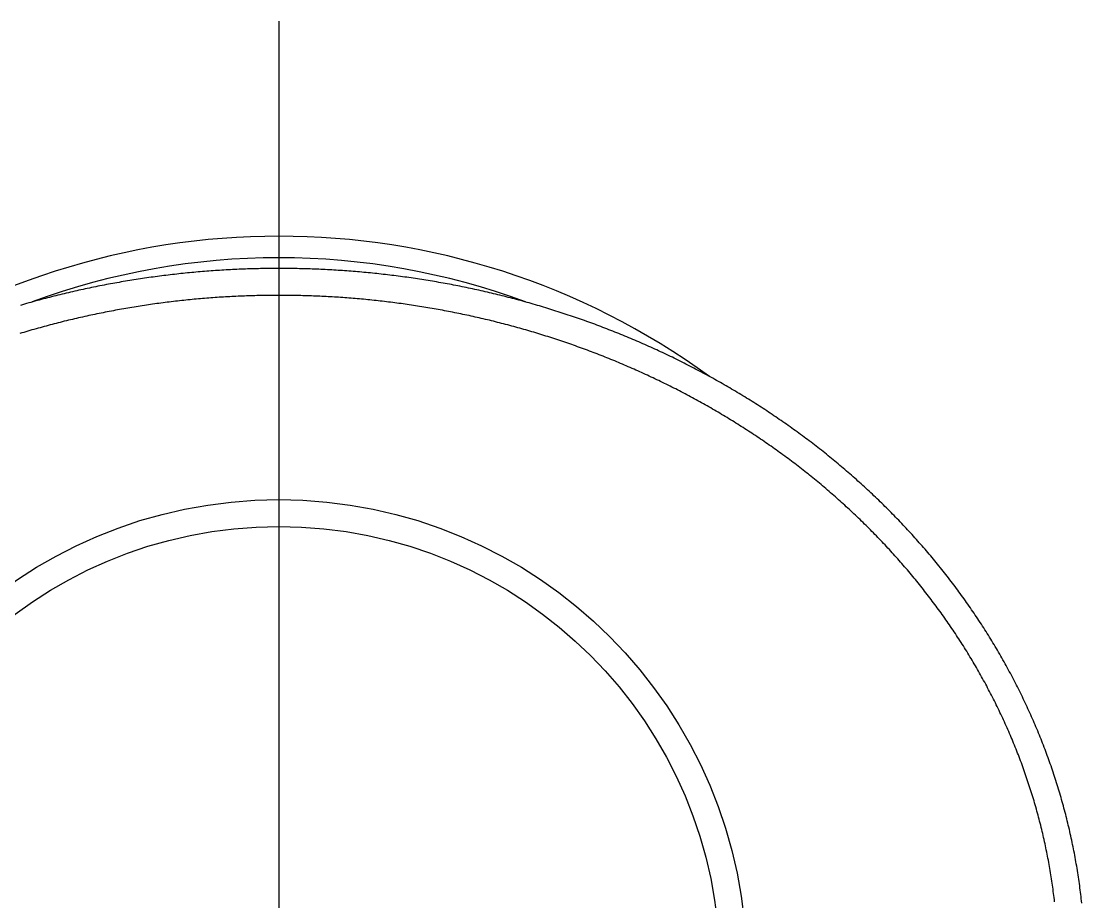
# Model space of a CAD drawing. Extents: x -15.1 to 52.3, y -18.2 to 44.1.
# Drawn here: x 40.44 to 50.3, y 35.91 to 44.1 of the extents above; entities that cross this region are included whole.
import ezdxf

# ---------------------------------------------------------------- set-up
doc = ezdxf.new("R2010")
doc.units = 0
doc.linetypes.add('CENTER', pattern=[50.8, 31.75, -6.35, 6.35, -6.35])
doc.layers.get('0').update_dxf_attribs({"linetype": 'CONTINUOUS'})
doc.layers.add('CENTER', color=1, linetype='CENTER')

msp = doc.modelspace()

# ---------------------------------------------------------------- linework, layer by layer
at = {"color": 7}
for points in [[(50.3021, 35.8964, 0), (50.2999, 35.9167, 0), (50.2976, 35.937, 0), (50.2953, 35.9573, 0), (50.2928, 35.9776, 0), (50.2903, 35.9979, 0), (50.2878, 36.0182, 0), (50.2851, 36.0384, 0), (50.2824, 36.0587, 0), (50.2797, 36.079, 0), (50.2768, 36.0992, 0), (50.2739, 36.1195, 0), (50.2709, 36.1397, 0), (50.2678, 36.1599, 0), (50.2646, 36.1801, 0), (50.2614, 36.2003, 0), (50.2581, 36.2205, 0), (50.2547, 36.2407, 0), (50.2513, 36.2609, 0), (50.2478, 36.281, 0), (50.2442, 36.3012, 0), (50.2405, 36.3213, 0), (50.2368, 36.3414, 0), (50.233, 36.3616, 0), (50.2291, 36.3817, 0), (50.2251, 36.4017, 0), (50.2211, 36.4218, 0), (50.217, 36.4419, 0), (50.2128, 36.4619, 0), (50.2086, 36.482, 0), (50.2043, 36.502, 0), (50.1999, 36.522, 0), (50.1955, 36.542, 0), (50.1909, 36.562, 0), (50.1863, 36.5819, 0), (50.1817, 36.6019, 0), (50.1769, 36.6218, 0), (50.1721, 36.6417, 0), (50.1672, 36.6616, 0), (50.1623, 36.6815, 0), (50.1573, 36.7014, 0), (50.1522, 36.7212, 0), (50.147, 36.741, 0), (50.1418, 36.7608, 0), (50.1365, 36.7806, 0), (50.1311, 36.8004, 0), (50.1257, 36.8202, 0), (50.1201, 36.8399, 0), (50.1146, 36.8596, 0), (50.1089, 36.8793, 0), (50.1032, 36.899, 0), (50.0974, 36.9187, 0), (50.0915, 36.9383, 0), (50.0856, 36.958, 0), (50.0796, 36.9776, 0), (50.0735, 36.9971, 0), (50.0674, 37.0167, 0), (50.0612, 37.0362, 0), (50.0549, 37.0558, 0), (50.0486, 37.0752, 0), (50.0421, 37.0947, 0), (50.0357, 37.1142, 0), (50.0291, 37.1336, 0), (50.0225, 37.153, 0), (50.0158, 37.1724, 0), (50.0091, 37.1917, 0), (50.0022, 37.2111, 0), (49.9953, 37.2304, 0), (49.9884, 37.2497, 0), (49.9814, 37.2689, 0), (49.9743, 37.2882, 0), (49.9671, 37.3074, 0), (49.9599, 37.3266, 0), (49.9526, 37.3457, 0), (49.9452, 37.3649, 0), (49.9378, 37.384, 0), (49.9303, 37.4031, 0), (49.9228, 37.4221, 0), (49.9151, 37.4411, 0), (49.9074, 37.4601, 0), (49.8997, 37.4791, 0), (49.8919, 37.4981, 0), (49.884, 37.517, 0), (49.876, 37.5359, 0), (49.868, 37.5547, 0), (49.8599, 37.5735, 0), (49.8518, 37.5923, 0), (49.8436, 37.6111, 0), (49.8353, 37.6299, 0), (49.827, 37.6486, 0), (49.8186, 37.6673, 0), (49.8101, 37.6859, 0), (49.8016, 37.7045, 0), (49.793, 37.7231, 0), (49.7844, 37.7417, 0), (49.7757, 37.7602, 0), (49.7669, 37.7787, 0), (49.7581, 37.7972, 0), (49.7492, 37.8157, 0), (49.7402, 37.8341, 0), (49.7312, 37.8524, 0), (49.7221, 37.8708, 0), (49.713, 37.8891, 0), (49.7038, 37.9074, 0), (49.6946, 37.9256, 0), (49.6852, 37.9438, 0), (49.6759, 37.962, 0), (49.6664, 37.9802, 0), (49.6569, 37.9983, 0), (49.6474, 38.0164, 0), (49.6378, 38.0344, 0), (49.6281, 38.0524, 0), (49.6183, 38.0704, 0), (49.6086, 38.0883, 0), (49.5987, 38.1063, 0), (49.5888, 38.1241, 0), (49.5788, 38.142, 0), (49.5688, 38.1598, 0), (49.5587, 38.1775, 0), (49.5486, 38.1953, 0), (49.5384, 38.213, 0), (49.5282, 38.2306, 0), (49.5179, 38.2483, 0), (49.5075, 38.2658, 0), (49.4971, 38.2834, 0), (49.4866, 38.3009, 0), (49.4761, 38.3184, 0), (49.4655, 38.3358, 0), (49.4549, 38.3532, 0), (49.4442, 38.3706, 0), (49.4334, 38.3879, 0), (49.4226, 38.4052, 0), (49.4117, 38.4224, 0), (49.4008, 38.4396, 0), (49.3899, 38.4568, 0), (49.3789, 38.4739, 0), (49.3678, 38.491, 0), (49.3567, 38.5081, 0), (49.3455, 38.5251, 0), (49.3342, 38.5421, 0), (49.323, 38.559, 0), (49.3116, 38.5759, 0), (49.3002, 38.5927, 0), (49.2888, 38.6095, 0), (49.2773, 38.6263, 0), (49.2658, 38.6431, 0), (49.2542, 38.6598, 0), (49.2425, 38.6764, 0), (49.2309, 38.693, 0), (49.2191, 38.7096, 0), (49.2073, 38.7261, 0), (49.1955, 38.7426, 0), (49.1836, 38.7591, 0), (49.1716, 38.7755, 0), (49.1596, 38.7919, 0), (49.1476, 38.8082, 0), (49.1355, 38.8245, 0), (49.1234, 38.8408, 0), (49.1112, 38.857, 0), (49.0989, 38.8732, 0), (49.0866, 38.8893, 0), (49.0743, 38.9054, 0), (49.0619, 38.9215, 0), (49.0495, 38.9375, 0), (49.037, 38.9535, 0), (49.0244, 38.9694, 0), (49.0119, 38.9853, 0), (48.9992, 39.0011, 0), (48.9865, 39.017, 0), (48.9738, 39.0327, 0), (48.961, 39.0485, 0), (48.9482, 39.0642, 0), (48.9354, 39.0798, 0), (48.9224, 39.0954, 0), (48.9095, 39.111, 0), (48.8965, 39.1265, 0), (48.8834, 39.142, 0), (48.8703, 39.1574, 0), (48.8572, 39.1729, 0), (48.844, 39.1882, 0), (48.8307, 39.2035, 0), (48.8175, 39.2188, 0), (48.8041, 39.2341, 0), (48.7907, 39.2493, 0), (48.7773, 39.2644, 0), (48.7639, 39.2795, 0), (48.7504, 39.2946, 0), (48.7368, 39.3097, 0), (48.7232, 39.3246, 0), (48.7096, 39.3396, 0), (48.6959, 39.3545, 0), (48.6821, 39.3694, 0), (48.6684, 39.3842, 0), (48.6545, 39.399, 0), (48.6407, 39.4137, 0), (48.6268, 39.4284, 0), (48.6128, 39.4431, 0), (48.5988, 39.4577, 0), (48.5848, 39.4723, 0), (48.5707, 39.4868, 0), (48.5566, 39.5013, 0), (48.5424, 39.5158, 0), (48.5282, 39.5302, 0), (48.514, 39.5445, 0), (48.4997, 39.5589, 0), (48.4853, 39.5731, 0), (48.471, 39.5874, 0), (48.4565, 39.6016, 0), (48.4421, 39.6157, 0), (48.4276, 39.6298, 0), (48.413, 39.6439, 0), (48.3985, 39.6579, 0), (48.3838, 39.6719, 0), (48.3692, 39.6859, 0), (48.3545, 39.6998, 0), (48.3397, 39.7136, 0), (48.325, 39.7274, 0), (48.3101, 39.7412, 0), (48.2953, 39.7549, 0), (48.2804, 39.7686, 0), (48.2654, 39.7822, 0), (48.2504, 39.7958, 0), (48.2354, 39.8094, 0), (48.2204, 39.8229, 0), (48.2053, 39.8364, 0), (48.1901, 39.8498, 0), (48.175, 39.8632, 0), (48.1597, 39.8765, 0), (48.1445, 39.8898, 0), (48.1292, 39.903, 0), (48.1139, 39.9162, 0), (48.0985, 39.9294, 0), (48.0831, 39.9425, 0), (48.0677, 39.9556, 0), (48.0522, 39.9686, 0), (48.0367, 39.9816, 0), (48.0211, 39.9946, 0), (48.0055, 40.0075, 0), (47.9899, 40.0203, 0), (47.9743, 40.0331, 0), (47.9586, 40.0459, 0), (47.9428, 40.0586, 0), (47.9271, 40.0713, 0), (47.9113, 40.0839, 0), (47.8954, 40.0965, 0), (47.8796, 40.1091, 0), (47.8637, 40.1216, 0), (47.8477, 40.134, 0), (47.8317, 40.1464, 0), (47.8157, 40.1588, 0), (47.7997, 40.1711, 0), (47.7836, 40.1834, 0), (47.7675, 40.1956, 0), (47.7514, 40.2078, 0), (47.7352, 40.22, 0), (47.719, 40.2321, 0), (47.7027, 40.2441, 0), (47.6864, 40.2561, 0), (47.6701, 40.2681, 0), (47.6538, 40.28, 0), (47.6374, 40.2919, 0), (47.621, 40.3037, 0), (47.6045, 40.3155, 0), (47.5881, 40.3272, 0), (47.5716, 40.3389, 0), (47.555, 40.3506, 0), (47.5385, 40.3622, 0), (47.5219, 40.3737, 0), (47.5052, 40.3852, 0), (47.4886, 40.3967, 0), (47.4719, 40.4081, 0), (47.4551, 40.4195, 0), (47.4384, 40.4308, 0), (47.4216, 40.4421, 0), (47.4048, 40.4533, 0), (47.3879, 40.4645, 0), (47.3711, 40.4757, 0), (47.3542, 40.4868, 0), (47.3372, 40.4978, 0), (47.3203, 40.5088, 0), (47.3033, 40.5198, 0), (47.2863, 40.5307, 0), (47.2692, 40.5416, 0), (47.2521, 40.5524, 0), (47.235, 40.5631, 0), (47.2179, 40.5739, 0), (47.2008, 40.5846, 0), (47.1836, 40.5952, 0), (47.1664, 40.6058, 0), (47.1491, 40.6163, 0), (47.1319, 40.6268, 0), (47.1146, 40.6373, 0), (47.0972, 40.6477, 0), (47.0799, 40.658, 0), (47.0625, 40.6683, 0), (47.0451, 40.6786, 0), (47.0277, 40.6888, 0), (47.0102, 40.699, 0), (46.9928, 40.7091, 0), (46.9753, 40.7192, 0), (46.9577, 40.7292, 0), (46.9402, 40.7392, 0), (46.9226, 40.7491, 0), (46.905, 40.759, 0), (46.8874, 40.7689, 0), (46.8697, 40.7787, 0), (46.852, 40.7884, 0), (46.8343, 40.7981, 0), (46.8166, 40.8078, 0), (46.7989, 40.8174, 0), (46.7811, 40.827, 0), (46.7633, 40.8365, 0), (46.7455, 40.846, 0), (46.7276, 40.8554, 0), (46.7098, 40.8648, 0), (46.6919, 40.8741, 0), (46.674, 40.8834, 0), (46.656, 40.8926, 0), (46.6381, 40.9018, 0), (46.6201, 40.9109, 0), (46.6021, 40.92, 0), (46.5841, 40.9291, 0), (46.566, 40.9381, 0), (46.548, 40.947, 0), (46.5299, 40.9559, 0), (46.5118, 40.9648, 0), (46.4937, 40.9736, 0), (46.4755, 40.9824, 0), (46.4573, 40.9911, 0), (46.4392, 40.9998, 0), (46.421, 41.0084, 0), (46.4027, 41.017, 0), (46.3845, 41.0255, 0), (46.3662, 41.034, 0), (46.3479, 41.0424, 0), (46.3296, 41.0508, 0), (46.3113, 41.0591, 0), (46.2929, 41.0674, 0), (46.2746, 41.0757, 0), (46.2562, 41.0839, 0), (46.2378, 41.092, 0), (46.2194, 41.1001, 0), (46.201, 41.1082, 0), (46.1825, 41.1162, 0), (46.164, 41.1242, 0), (46.1455, 41.1321, 0), (46.127, 41.1399, 0), (46.1085, 41.1478, 0), (46.0899, 41.1555, 0), (46.0714, 41.1633, 0), (46.0528, 41.1709, 0), (46.0342, 41.1786, 0), (46.0156, 41.1862, 0), (45.9969, 41.1937, 0), (45.9783, 41.2012, 0), (45.9596, 41.2086, 0), (45.9409, 41.216, 0), (45.9222, 41.2234, 0), (45.9035, 41.2307, 0), (45.8848, 41.238, 0), (45.866, 41.2452, 0), (45.8472, 41.2523, 0), (45.8284, 41.2595, 0), (45.8096, 41.2665, 0), (45.7908, 41.2736, 0), (45.772, 41.2805, 0), (45.7531, 41.2875, 0), (45.7343, 41.2944, 0), (45.7154, 41.3012, 0), (45.6965, 41.308, 0), (45.6775, 41.3147, 0), (45.6586, 41.3214, 0), (45.6397, 41.3281, 0), (45.6207, 41.3347, 0), (45.6017, 41.3412, 0), (45.5827, 41.3478, 0), (45.5637, 41.3542, 0), (45.5447, 41.3606, 0), (45.5256, 41.367, 0), (45.5066, 41.3733, 0), (45.4875, 41.3796, 0), (45.4684, 41.3859, 0), (45.4493, 41.392, 0), (45.4302, 41.3982, 0), (45.4111, 41.4043, 0), (45.392, 41.4103, 0), (45.3728, 41.4163, 0), (45.3536, 41.4223, 0), (45.3345, 41.4282, 0), (45.3153, 41.434, 0), (45.296, 41.4398, 0), (45.2768, 41.4456, 0), (45.2576, 41.4513, 0), (45.2383, 41.457, 0), (45.2191, 41.4626, 0), (45.1998, 41.4682, 0), (45.1805, 41.4737, 0), (45.1612, 41.4792, 0), (45.1419, 41.4847, 0), (45.1226, 41.49, 0), (45.1032, 41.4954, 0), (45.0839, 41.5007, 0), (45.0645, 41.5059, 0), (45.0451, 41.5112, 0), (45.0257, 41.5163, 0), (45.0063, 41.5214, 0), (44.9869, 41.5265, 0), (44.9675, 41.5315, 0), (44.9481, 41.5365, 0), (44.9286, 41.5414, 0), (44.9091, 41.5463, 0), (44.8897, 41.5511, 0), (44.8702, 41.5559, 0), (44.8507, 41.5607, 0), (44.8312, 41.5654, 0), (44.8117, 41.57, 0), (44.7922, 41.5746, 0), (44.7726, 41.5792, 0), (44.7531, 41.5837, 0), (44.7335, 41.5881, 0), (44.7139, 41.5925, 0), (44.6944, 41.5969, 0), (44.6748, 41.6012, 0), (44.6552, 41.6055, 0), (44.6356, 41.6097, 0), (44.616, 41.6139, 0), (44.5963, 41.6181, 0), (44.5767, 41.6222, 0), (44.557, 41.6262, 0), (44.5374, 41.6302, 0), (44.5177, 41.6342, 0), (44.498, 41.6381, 0), (44.4784, 41.6419, 0), (44.4587, 41.6457, 0), (44.439, 41.6495, 0), (44.4193, 41.6532, 0), (44.3995, 41.6569, 0), (44.3798, 41.6605, 0), (44.3601, 41.6641, 0), (44.3403, 41.6676, 0), (44.3206, 41.6711, 0), (44.3008, 41.6746, 0), (44.281, 41.6779, 0), (44.2613, 41.6813, 0), (44.2415, 41.6846, 0), (44.2217, 41.6878, 0), (44.2019, 41.6911, 0), (44.1821, 41.6942, 0), (44.1623, 41.6973, 0), (44.1425, 41.7004, 0), (44.1226, 41.7034, 0), (44.1028, 41.7064, 0), (44.0829, 41.7093, 0), (44.0631, 41.7122, 0), (44.0432, 41.715, 0), (44.0234, 41.7178, 0), (44.0035, 41.7206, 0), (43.9836, 41.7233, 0), (43.9637, 41.7259, 0), (43.9439, 41.7285, 0), (43.924, 41.7311, 0), (43.9041, 41.7336, 0), (43.8842, 41.7361, 0), (43.8642, 41.7385, 0), (43.8443, 41.7408, 0), (43.8244, 41.7432, 0), (43.8045, 41.7454, 0), (43.7845, 41.7477, 0), (43.7646, 41.7499, 0), (43.7447, 41.752, 0), (43.7247, 41.7541, 0), (43.7048, 41.7561, 0), (43.6848, 41.7581, 0), (43.6648, 41.7601, 0), (43.6449, 41.762, 0), (43.6249, 41.7639, 0), (43.6049, 41.7657, 0), (43.5849, 41.7674, 0), (43.565, 41.7692, 0), (43.545, 41.7708, 0), (43.525, 41.7725, 0), (43.505, 41.774, 0), (43.485, 41.7756, 0), (43.465, 41.7771, 0), (43.445, 41.7785, 0), (43.425, 41.7799, 0), (43.405, 41.7812, 0), (43.3849, 41.7825, 0), (43.3649, 41.7838, 0), (43.3449, 41.785, 0), (43.3249, 41.7862, 0), (43.3048, 41.7873, 0), (43.2848, 41.7884, 0), (43.2648, 41.7894, 0), (43.2447, 41.7904, 0), (43.2247, 41.7913, 0), (43.2047, 41.7922, 0), (43.1846, 41.793, 0), (43.1646, 41.7938, 0), (43.1445, 41.7945, 0), (43.1245, 41.7952, 0), (43.1044, 41.7959, 0), (43.0844, 41.7965, 0), (43.0643, 41.7971, 0), (43.0443, 41.7976, 0), (43.0242, 41.798, 0), (43.0042, 41.7984, 0), (42.9841, 41.7988, 0), (42.9641, 41.7991, 0), (42.944, 41.7994, 0), (42.924, 41.7997, 0), (42.9039, 41.7998, 0), (42.8838, 41.8, 0), (42.8638, 41.8001, 0), (42.8437, 41.8001, 0), (42.8237, 41.8001, 0), (42.8036, 41.8001, 0), (42.7835, 41.8, 0), (42.7635, 41.7998, 0), (42.7434, 41.7997, 0), (42.7234, 41.7994, 0), (42.7033, 41.7991, 0), (42.6832, 41.7988, 0), (42.6632, 41.7984, 0), (42.6431, 41.798, 0), (42.6231, 41.7976, 0), (42.603, 41.7971, 0), (42.583, 41.7965, 0), (42.5629, 41.7959, 0), (42.5429, 41.7952, 0), (42.5228, 41.7945, 0), (42.5028, 41.7938, 0), (42.4827, 41.793, 0), (42.4627, 41.7922, 0), (42.4427, 41.7913, 0), (42.4226, 41.7904, 0), (42.4026, 41.7894, 0), (42.3826, 41.7884, 0), (42.3625, 41.7873, 0), (42.3425, 41.7862, 0), (42.3225, 41.785, 0), (42.3025, 41.7838, 0), (42.2824, 41.7825, 0), (42.2624, 41.7812, 0), (42.2424, 41.7799, 0), (42.2224, 41.7785, 0), (42.2024, 41.7771, 0), (42.1824, 41.7756, 0), (42.1624, 41.774, 0), (42.1424, 41.7725, 0), (42.1224, 41.7708, 0), (42.1024, 41.7692, 0), (42.0824, 41.7674, 0), (42.0624, 41.7657, 0), (42.0425, 41.7639, 0), (42.0225, 41.762, 0), (42.0025, 41.7601, 0), (41.9826, 41.7581, 0), (41.9626, 41.7561, 0), (41.9427, 41.7541, 0), (41.9227, 41.752, 0), (41.9028, 41.7499, 0), (41.8828, 41.7477, 0), (41.8629, 41.7454, 0), (41.843, 41.7432, 0), (41.823, 41.7408, 0), (41.8031, 41.7385, 0), (41.7832, 41.7361, 0), (41.7633, 41.7336, 0), (41.7434, 41.7311, 0), (41.7235, 41.7285, 0), (41.7036, 41.7259, 0), (41.6837, 41.7233, 0), (41.6639, 41.7206, 0), (41.644, 41.7178, 0), (41.6241, 41.715, 0), (41.6043, 41.7122, 0), (41.5844, 41.7093, 0), (41.5646, 41.7064, 0), (41.5447, 41.7034, 0), (41.5249, 41.7004, 0), (41.5051, 41.6973, 0), (41.4853, 41.6942, 0), (41.4655, 41.6911, 0), (41.4457, 41.6878, 0), (41.4259, 41.6846, 0), (41.4061, 41.6813, 0), (41.3863, 41.6779, 0), (41.3666, 41.6746, 0), (41.3468, 41.6711, 0), (41.327, 41.6676, 0), (41.3073, 41.6641, 0), (41.2876, 41.6605, 0), (41.2678, 41.6569, 0), (41.2481, 41.6532, 0), (41.2284, 41.6495, 0), (41.2087, 41.6457, 0), (41.189, 41.6419, 0), (41.1693, 41.6381, 0), (41.1496, 41.6342, 0), (41.13, 41.6302, 0), (41.1103, 41.6262, 0), (41.0907, 41.6222, 0), (41.071, 41.6181, 0), (41.0514, 41.6139, 0), (41.0318, 41.6098, 0), (41.0122, 41.6055, 0), (40.9926, 41.6012, 0), (40.973, 41.5969, 0), (40.9534, 41.5926, 0), (40.9339, 41.5881, 0), (40.9143, 41.5837, 0), (40.8948, 41.5792, 0), (40.8752, 41.5746, 0), (40.8557, 41.57, 0), (40.8362, 41.5654, 0), (40.8167, 41.5607, 0), (40.7972, 41.5559, 0), (40.7777, 41.5511, 0), (40.7582, 41.5463, 0), (40.7388, 41.5414, 0), (40.7193, 41.5365, 0), (40.6999, 41.5315, 0), (40.6805, 41.5265, 0), (40.661, 41.5214, 0), (40.6416, 41.5163, 0), (40.6223, 41.5112, 0), (40.6029, 41.5059, 0), (40.5835, 41.5007, 0), (40.5642, 41.4954, 0), (40.5448, 41.49, 0), (40.5255, 41.4847, 0), (40.5062, 41.4792, 0), (40.4869, 41.4737, 0), (40.4676, 41.4682, 0), (40.4483, 41.4626, 0), (40.429, 41.457, 0)], [(50.0492, 35.9088, 0), (50.047, 35.9282, 0), (50.0446, 35.9476, 0), (50.0423, 35.967, 0), (50.0398, 35.9864, 0), (50.0373, 36.0057, 0), (50.0347, 36.0251, 0), (50.032, 36.0445, 0), (50.0293, 36.0638, 0), (50.0265, 36.0832, 0), (50.0236, 36.1025, 0), (50.0207, 36.1219, 0), (50.0177, 36.1412, 0), (50.0146, 36.1605, 0), (50.0114, 36.1798, 0), (50.0082, 36.1991, 0), (50.0049, 36.2184, 0), (50.0016, 36.2377, 0), (49.9981, 36.2569, 0), (49.9946, 36.2762, 0), (49.991, 36.2954, 0), (49.9874, 36.3147, 0), (49.9837, 36.3339, 0), (49.9799, 36.3531, 0), (49.9761, 36.3723, 0), (49.9722, 36.3915, 0), (49.9682, 36.4106, 0), (49.9641, 36.4298, 0), (49.96, 36.4489, 0), (49.9558, 36.4681, 0), (49.9515, 36.4872, 0), (49.9472, 36.5063, 0), (49.9428, 36.5254, 0), (49.9383, 36.5445, 0), (49.9338, 36.5635, 0), (49.9292, 36.5826, 0), (49.9245, 36.6016, 0), (49.9198, 36.6206, 0), (49.915, 36.6396, 0), (49.9101, 36.6586, 0), (49.9052, 36.6776, 0), (49.9002, 36.6966, 0), (49.8951, 36.7155, 0), (49.89, 36.7344, 0), (49.8848, 36.7533, 0), (49.8795, 36.7722, 0), (49.8741, 36.7911, 0), (49.8687, 36.8099, 0), (49.8633, 36.8288, 0), (49.8577, 36.8476, 0), (49.8521, 36.8664, 0), (49.8464, 36.8852, 0), (49.8407, 36.9039, 0), (49.8349, 36.9227, 0), (49.829, 36.9414, 0), (49.8231, 36.9601, 0), (49.8171, 36.9788, 0), (49.811, 36.9974, 0), (49.8048, 37.0161, 0), (49.7986, 37.0347, 0), (49.7924, 37.0533, 0), (49.786, 37.0719, 0), (49.7796, 37.0904, 0), (49.7732, 37.109, 0), (49.7666, 37.1275, 0), (49.76, 37.146, 0), (49.7534, 37.1644, 0), (49.7467, 37.1829, 0), (49.7399, 37.2013, 0), (49.733, 37.2197, 0), (49.7261, 37.2381, 0), (49.7191, 37.2564, 0), (49.712, 37.2747, 0), (49.7049, 37.293, 0), (49.6978, 37.3113, 0), (49.6905, 37.3296, 0), (49.6832, 37.3478, 0), (49.6759, 37.366, 0), (49.6684, 37.3842, 0), (49.6609, 37.4023, 0), (49.6534, 37.4204, 0), (49.6458, 37.4385, 0), (49.6381, 37.4566, 0), (49.6303, 37.4746, 0), (49.6225, 37.4927, 0), (49.6147, 37.5106, 0), (49.6068, 37.5286, 0), (49.5988, 37.5465, 0), (49.5907, 37.5645, 0), (49.5826, 37.5823, 0), (49.5745, 37.6002, 0), (49.5662, 37.618, 0), (49.5579, 37.6358, 0), (49.5496, 37.6536, 0), (49.5412, 37.6713, 0), (49.5327, 37.689, 0), (49.5242, 37.7067, 0), (49.5156, 37.7243, 0), (49.507, 37.742, 0), (49.4983, 37.7596, 0), (49.4895, 37.7771, 0), (49.4807, 37.7946, 0), (49.4718, 37.8121, 0), (49.4629, 37.8296, 0), (49.4539, 37.847, 0), (49.4448, 37.8645, 0), (49.4357, 37.8818, 0), (49.4265, 37.8992, 0), (49.4173, 37.9165, 0), (49.408, 37.9338, 0), (49.3987, 37.951, 0), (49.3893, 37.9682, 0), (49.3799, 37.9854, 0), (49.3704, 38.0026, 0), (49.3608, 38.0197, 0), (49.3512, 38.0368, 0), (49.3415, 38.0538, 0), (49.3318, 38.0708, 0), (49.322, 38.0878, 0), (49.3122, 38.1048, 0), (49.3023, 38.1217, 0), (49.2923, 38.1385, 0), (49.2823, 38.1554, 0), (49.2723, 38.1722, 0), (49.2622, 38.189, 0), (49.252, 38.2057, 0), (49.2418, 38.2224, 0), (49.2315, 38.2391, 0), (49.2212, 38.2557, 0), (49.2108, 38.2723, 0), (49.2004, 38.2889, 0), (49.1899, 38.3054, 0), (49.1794, 38.3219, 0), (49.1688, 38.3383, 0), (49.1582, 38.3547, 0), (49.1475, 38.3711, 0), (49.1368, 38.3875, 0), (49.126, 38.4038, 0), (49.1151, 38.42, 0), (49.1043, 38.4363, 0), (49.0933, 38.4525, 0), (49.0823, 38.4686, 0), (49.0713, 38.4847, 0), (49.0602, 38.5008, 0), (49.0491, 38.5168, 0), (49.0379, 38.5329, 0), (49.0266, 38.5488, 0), (49.0153, 38.5648, 0), (49.004, 38.5806, 0), (48.9926, 38.5965, 0), (48.9812, 38.6123, 0), (48.9697, 38.6281, 0), (48.9582, 38.6438, 0), (48.9466, 38.6596, 0), (48.935, 38.6752, 0), (48.9233, 38.6909, 0), (48.9116, 38.7064, 0), (48.8998, 38.722, 0), (48.888, 38.7375, 0), (48.8761, 38.753, 0), (48.8642, 38.7684, 0), (48.8522, 38.7838, 0), (48.8402, 38.7992, 0), (48.8282, 38.8145, 0), (48.8161, 38.8298, 0), (48.8039, 38.8451, 0), (48.7917, 38.8603, 0), (48.7795, 38.8755, 0), (48.7672, 38.8906, 0), (48.7549, 38.9057, 0), (48.7425, 38.9207, 0), (48.7301, 38.9358, 0), (48.7176, 38.9507, 0), (48.7051, 38.9657, 0), (48.6925, 38.9806, 0), (48.6799, 38.9955, 0), (48.6672, 39.0103, 0), (48.6545, 39.0251, 0), (48.6418, 39.0398, 0), (48.629, 39.0545, 0), (48.6162, 39.0692, 0), (48.6033, 39.0838, 0), (48.5904, 39.0984, 0), (48.5774, 39.113, 0), (48.5644, 39.1275, 0), (48.5514, 39.142, 0), (48.5383, 39.1564, 0), (48.5251, 39.1708, 0), (48.512, 39.1852, 0), (48.4987, 39.1995, 0), (48.4855, 39.2138, 0), (48.4722, 39.228, 0), (48.4588, 39.2422, 0), (48.4454, 39.2564, 0), (48.432, 39.2705, 0), (48.4185, 39.2846, 0), (48.405, 39.2986, 0), (48.3914, 39.3126, 0), (48.3778, 39.3266, 0), (48.3641, 39.3405, 0), (48.3505, 39.3544, 0), (48.3367, 39.3682, 0), (48.323, 39.382, 0), (48.3091, 39.3958, 0), (48.2953, 39.4095, 0), (48.2814, 39.4232, 0), (48.2675, 39.4368, 0), (48.2535, 39.4504, 0), (48.2395, 39.464, 0), (48.2254, 39.4775, 0), (48.2113, 39.491, 0), (48.1972, 39.5044, 0), (48.183, 39.5178, 0), (48.1688, 39.5312, 0), (48.1545, 39.5445, 0), (48.1402, 39.5578, 0), (48.1259, 39.571, 0), (48.1115, 39.5842, 0), (48.0971, 39.5974, 0), (48.0827, 39.6105, 0), (48.0682, 39.6235, 0), (48.0537, 39.6366, 0), (48.0391, 39.6496, 0), (48.0245, 39.6625, 0), (48.0099, 39.6754, 0), (47.9952, 39.6883, 0), (47.9805, 39.7011, 0), (47.9657, 39.7139, 0), (47.9509, 39.7266, 0), (47.9361, 39.7393, 0), (47.9213, 39.752, 0), (47.9064, 39.7646, 0), (47.8914, 39.7772, 0), (47.8765, 39.7897, 0), (47.8615, 39.8022, 0), (47.8464, 39.8146, 0), (47.8313, 39.827, 0), (47.8162, 39.8394, 0), (47.8011, 39.8517, 0), (47.7859, 39.864, 0), (47.7707, 39.8763, 0), (47.7554, 39.8884, 0), (47.7401, 39.9006, 0), (47.7248, 39.9127, 0), (47.7095, 39.9248, 0), (47.6941, 39.9368, 0), (47.6786, 39.9488, 0), (47.6632, 39.9607, 0), (47.6477, 39.9726, 0), (47.6322, 39.9845, 0), (47.6166, 39.9963, 0), (47.601, 40.0081, 0), (47.5854, 40.0198, 0), (47.5697, 40.0315, 0), (47.554, 40.0431, 0), (47.5383, 40.0547, 0), (47.5226, 40.0663, 0), (47.5068, 40.0778, 0), (47.4909, 40.0893, 0), (47.4751, 40.1007, 0), (47.4592, 40.1121, 0), (47.4433, 40.1234, 0), (47.4273, 40.1347, 0), (47.4114, 40.146, 0), (47.3954, 40.1572, 0), (47.3793, 40.1683, 0), (47.3632, 40.1795, 0), (47.3471, 40.1905, 0), (47.331, 40.2016, 0), (47.3148, 40.2126, 0), (47.2986, 40.2235, 0), (47.2824, 40.2344, 0), (47.2662, 40.2453, 0), (47.2499, 40.2561, 0), (47.2336, 40.2669, 0), (47.2172, 40.2776, 0), (47.2009, 40.2883, 0), (47.1845, 40.2989, 0), (47.1681, 40.3095, 0), (47.1516, 40.3201, 0), (47.1351, 40.3306, 0), (47.1186, 40.341, 0), (47.1021, 40.3514, 0), (47.0855, 40.3618, 0), (47.0689, 40.3721, 0), (47.0523, 40.3824, 0), (47.0356, 40.3927, 0), (47.019, 40.4029, 0), (47.0023, 40.413, 0), (46.9855, 40.4231, 0), (46.9688, 40.4332, 0), (46.952, 40.4432, 0), (46.9352, 40.4532, 0), (46.9184, 40.4631, 0), (46.9015, 40.473, 0), (46.8846, 40.4828, 0), (46.8677, 40.4926, 0), (46.8508, 40.5024, 0), (46.8338, 40.5121, 0), (46.8168, 40.5217, 0), (46.7998, 40.5314, 0), (46.7828, 40.5409, 0), (46.7657, 40.5505, 0), (46.7487, 40.5599, 0), (46.7316, 40.5694, 0), (46.7144, 40.5788, 0), (46.6973, 40.5881, 0), (46.6801, 40.5974, 0), (46.6629, 40.6067, 0), (46.6457, 40.6159, 0), (46.6284, 40.625, 0), (46.6112, 40.6342, 0), (46.5939, 40.6432, 0), (46.5766, 40.6523, 0), (46.5592, 40.6613, 0), (46.5419, 40.6702, 0), (46.5245, 40.6791, 0), (46.5071, 40.6879, 0), (46.4896, 40.6968, 0), (46.4722, 40.7055, 0), (46.4547, 40.7142, 0), (46.4372, 40.7229, 0), (46.4197, 40.7315, 0), (46.4022, 40.7401, 0), (46.3846, 40.7486, 0), (46.3671, 40.7571, 0), (46.3495, 40.7656, 0), (46.3319, 40.774, 0), (46.3142, 40.7823, 0), (46.2966, 40.7906, 0), (46.2789, 40.7989, 0), (46.2612, 40.8071, 0), (46.2435, 40.8153, 0), (46.2258, 40.8234, 0), (46.208, 40.8315, 0), (46.1903, 40.8395, 0), (46.1725, 40.8475, 0), (46.1547, 40.8554, 0), (46.1368, 40.8633, 0), (46.119, 40.8712, 0), (46.1011, 40.879, 0), (46.0833, 40.8867, 0), (46.0654, 40.8945, 0), (46.0474, 40.9021, 0), (46.0295, 40.9097, 0), (46.0116, 40.9173, 0), (45.9936, 40.9249, 0), (45.9756, 40.9323, 0), (45.9576, 40.9398, 0), (45.9396, 40.9472, 0), (45.9215, 40.9545, 0), (45.9035, 40.9618, 0), (45.8854, 40.9691, 0), (45.8673, 40.9763, 0), (45.8492, 40.9835, 0), (45.8311, 40.9906, 0), (45.8129, 40.9977, 0), (45.7947, 41.0047, 0), (45.7766, 41.0117, 0), (45.7584, 41.0187, 0), (45.7402, 41.0256, 0), (45.7219, 41.0324, 0), (45.7037, 41.0392, 0), (45.6854, 41.046, 0), (45.6672, 41.0527, 0), (45.6489, 41.0594, 0), (45.6305, 41.066, 0), (45.6122, 41.0726, 0), (45.5939, 41.0792, 0), (45.5755, 41.0856, 0), (45.5572, 41.0921, 0), (45.5388, 41.0985, 0), (45.5204, 41.1049, 0), (45.5019, 41.1112, 0), (45.4835, 41.1174, 0), (45.4651, 41.1237, 0), (45.4466, 41.1298, 0), (45.4281, 41.136, 0), (45.4096, 41.1421, 0), (45.3911, 41.1481, 0), (45.3726, 41.1541, 0), (45.3541, 41.1601, 0), (45.3355, 41.166, 0), (45.317, 41.1718, 0), (45.2984, 41.1776, 0), (45.2798, 41.1834, 0), (45.2612, 41.1891, 0), (45.2426, 41.1948, 0), (45.2239, 41.2005, 0), (45.2053, 41.2061, 0), (45.1866, 41.2116, 0), (45.168, 41.2171, 0), (45.1493, 41.2226, 0), (45.1306, 41.228, 0), (45.1119, 41.2333, 0), (45.0931, 41.2387, 0), (45.0744, 41.2439, 0), (45.0557, 41.2492, 0), (45.0369, 41.2543, 0), (45.0181, 41.2595, 0), (44.9993, 41.2646, 0), (44.9805, 41.2696, 0), (44.9617, 41.2746, 0), (44.9429, 41.2796, 0), (44.9241, 41.2845, 0), (44.9052, 41.2894, 0), (44.8864, 41.2942, 0), (44.8675, 41.299, 0), (44.8486, 41.3037, 0), (44.8297, 41.3084, 0), (44.8108, 41.3131, 0), (44.7919, 41.3177, 0), (44.773, 41.3222, 0), (44.754, 41.3267, 0), (44.7351, 41.3312, 0), (44.7161, 41.3356, 0), (44.6972, 41.34, 0), (44.6782, 41.3443, 0), (44.6592, 41.3486, 0), (44.6402, 41.3529, 0), (44.6212, 41.3571, 0), (44.6022, 41.3612, 0), (44.5831, 41.3653, 0), (44.5641, 41.3694, 0), (44.5451, 41.3734, 0), (44.526, 41.3774, 0), (44.5069, 41.3813, 0), (44.4878, 41.3852, 0), (44.4688, 41.389, 0), (44.4497, 41.3928, 0), (44.4306, 41.3965, 0), (44.4114, 41.4002, 0), (44.3923, 41.4039, 0), (44.3732, 41.4075, 0), (44.3541, 41.4111, 0), (44.3349, 41.4146, 0), (44.3157, 41.4181, 0), (44.2966, 41.4215, 0), (44.2774, 41.4249, 0), (44.2582, 41.4282, 0), (44.239, 41.4315, 0), (44.2198, 41.4347, 0), (44.2006, 41.438, 0), (44.1814, 41.4411, 0), (44.1622, 41.4442, 0), (44.143, 41.4473, 0), (44.1237, 41.4503, 0), (44.1045, 41.4533, 0), (44.0852, 41.4562, 0), (44.066, 41.4591, 0), (44.0467, 41.462, 0), (44.0275, 41.4648, 0), (44.0082, 41.4675, 0), (43.9889, 41.4702, 0), (43.9696, 41.4729, 0), (43.9503, 41.4755, 0), (43.931, 41.4781, 0), (43.9117, 41.4806, 0), (43.8924, 41.4831, 0), (43.8731, 41.4855, 0), (43.8537, 41.4879, 0), (43.8344, 41.4903, 0), (43.8151, 41.4926, 0), (43.7957, 41.4948, 0), (43.7764, 41.497, 0), (43.757, 41.4992, 0), (43.7377, 41.5013, 0), (43.7183, 41.5034, 0), (43.6989, 41.5054, 0), (43.6796, 41.5074, 0), (43.6602, 41.5094, 0), (43.6408, 41.5113, 0), (43.6214, 41.5131, 0), (43.602, 41.5149, 0), (43.5826, 41.5167, 0), (43.5632, 41.5184, 0), (43.5438, 41.5201, 0), (43.5244, 41.5217, 0), (43.505, 41.5233, 0), (43.4856, 41.5248, 0), (43.4662, 41.5263, 0), (43.4467, 41.5277, 0), (43.4273, 41.5291, 0), (43.4079, 41.5305, 0), (43.3884, 41.5318, 0), (43.369, 41.5331, 0), (43.3496, 41.5343, 0), (43.3301, 41.5354, 0), (43.3107, 41.5366, 0), (43.2912, 41.5377, 0), (43.2718, 41.5387, 0), (43.2523, 41.5397, 0), (43.2329, 41.5406, 0), (43.2134, 41.5415, 0), (43.1939, 41.5424, 0), (43.1745, 41.5432, 0), (43.155, 41.544, 0), (43.1356, 41.5447, 0), (43.1161, 41.5454, 0), (43.0966, 41.546, 0), (43.0771, 41.5466, 0), (43.0577, 41.5471, 0), (43.0382, 41.5476, 0), (43.0187, 41.5481, 0), (42.9993, 41.5485, 0), (42.9798, 41.5489, 0), (42.9603, 41.5492, 0), (42.9408, 41.5494, 0), (42.9213, 41.5497, 0), (42.9019, 41.5499, 0), (42.8824, 41.55, 0), (42.8629, 41.5501, 0), (42.8434, 41.5501, 0), (42.8239, 41.5501, 0), (42.8045, 41.5501, 0), (42.785, 41.55, 0), (42.7655, 41.5499, 0), (42.746, 41.5497, 0), (42.7265, 41.5494, 0), (42.7071, 41.5492, 0), (42.6876, 41.5489, 0), (42.6681, 41.5485, 0), (42.6486, 41.5481, 0), (42.6292, 41.5476, 0), (42.6097, 41.5471, 0), (42.5902, 41.5466, 0), (42.5708, 41.546, 0), (42.5513, 41.5454, 0), (42.5318, 41.5447, 0), (42.5124, 41.544, 0), (42.4929, 41.5432, 0), (42.4734, 41.5424, 0), (42.454, 41.5415, 0), (42.4345, 41.5406, 0), (42.4151, 41.5397, 0), (42.3956, 41.5387, 0), (42.3761, 41.5377, 0), (42.3567, 41.5366, 0), (42.3373, 41.5354, 0), (42.3178, 41.5343, 0), (42.2984, 41.5331, 0), (42.2789, 41.5318, 0), (42.2595, 41.5305, 0), (42.2401, 41.5291, 0), (42.2206, 41.5277, 0), (42.2012, 41.5263, 0), (42.1818, 41.5248, 0), (42.1624, 41.5233, 0), (42.143, 41.5217, 0), (42.1236, 41.5201, 0), (42.1042, 41.5184, 0), (42.0848, 41.5167, 0), (42.0654, 41.5149, 0), (42.046, 41.5131, 0), (42.0266, 41.5113, 0), (42.0072, 41.5094, 0), (41.9878, 41.5074, 0), (41.9684, 41.5054, 0), (41.9491, 41.5034, 0), (41.9297, 41.5013, 0), (41.9103, 41.4992, 0), (41.891, 41.497, 0), (41.8716, 41.4948, 0), (41.8523, 41.4926, 0), (41.833, 41.4903, 0), (41.8136, 41.4879, 0), (41.7943, 41.4855, 0), (41.775, 41.4831, 0), (41.7557, 41.4806, 0), (41.7364, 41.4781, 0), (41.7171, 41.4755, 0), (41.6978, 41.4729, 0), (41.6785, 41.4702, 0), (41.6592, 41.4675, 0), (41.6399, 41.4648, 0), (41.6206, 41.462, 0), (41.6014, 41.4591, 0), (41.5821, 41.4562, 0), (41.5629, 41.4533, 0), (41.5436, 41.4503, 0), (41.5244, 41.4473, 0), (41.5052, 41.4442, 0), (41.4859, 41.4411, 0), (41.4667, 41.438, 0), (41.4475, 41.4348, 0), (41.4283, 41.4315, 0), (41.4091, 41.4282, 0), (41.39, 41.4249, 0), (41.3708, 41.4215, 0), (41.3516, 41.4181, 0), (41.3325, 41.4146, 0), (41.3133, 41.4111, 0), (41.2942, 41.4075, 0), (41.275, 41.4039, 0), (41.2559, 41.4002, 0), (41.2368, 41.3965, 0), (41.2177, 41.3928, 0), (41.1986, 41.389, 0), (41.1795, 41.3852, 0), (41.1604, 41.3813, 0), (41.1414, 41.3774, 0), (41.1223, 41.3734, 0), (41.1033, 41.3694, 0), (41.0842, 41.3653, 0), (41.0652, 41.3612, 0), (41.0462, 41.3571, 0), (41.0272, 41.3529, 0), (41.0082, 41.3486, 0), (40.9892, 41.3443, 0), (40.9702, 41.34, 0), (40.9512, 41.3356, 0), (40.9323, 41.3312, 0), (40.9133, 41.3267, 0), (40.8944, 41.3222, 0), (40.8755, 41.3177, 0), (40.8566, 41.3131, 0), (40.8377, 41.3084, 0), (40.8188, 41.3037, 0), (40.7999, 41.299, 0), (40.781, 41.2942, 0), (40.7622, 41.2894, 0), (40.7433, 41.2845, 0), (40.7245, 41.2796, 0), (40.7057, 41.2746, 0), (40.6868, 41.2696, 0), (40.668, 41.2646, 0), (40.6493, 41.2595, 0), (40.6305, 41.2543, 0), (40.6117, 41.2492, 0), (40.593, 41.2439, 0), (40.5742, 41.2387, 0), (40.5555, 41.2333, 0), (40.5368, 41.228, 0), (40.5181, 41.2226, 0), (40.4994, 41.2171, 0), (40.4807, 41.2116, 0), (40.4621, 41.206, 0), (40.4434, 41.2005, 0), (40.4248, 41.1948, 0)]]:
    msp.add_polyline3d(points, dxfattribs=at)
at = {"color": 7, "linetype": 'CONTINUOUS'}
for radius in [4.35, 4.1]:
    msp.add_circle((42.833685, 35.3), radius, dxfattribs=at)
for radius, start, end in [(6.8, 53.9274305, 126.0725695), (6.6, 69.6589601, 110.3410399)]:
    msp.add_arc((42.833685, 35.3), radius, start, end, dxfattribs=at)
at = {"layer": 'CENTER', "color": 1, "linetype": 'CENTER'}
msp.add_line((42.833685, 44.1), (42.833685, -2), dxfattribs=at)

doc.saveas('drawing.dxf')
